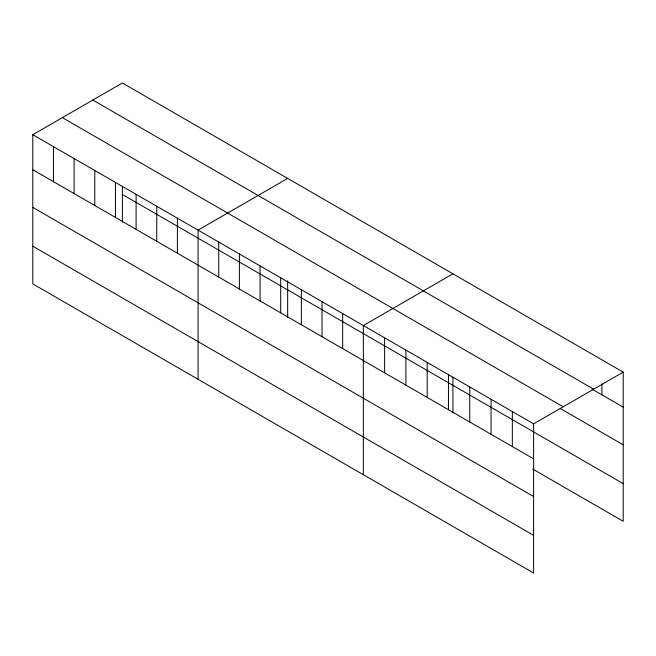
<?xml version="1.0" encoding="UTF-8"?>
<svg xmlns="http://www.w3.org/2000/svg" width="656" height="656" viewBox="0 0 656 656"><rect width="100%" height="100%" fill="white"/><g stroke="black" fill="none" stroke-linecap="round" stroke-linejoin="round"><path stroke-width="0.98" d="M32.8 134.701L533.615 423.85L533.615 573.016L32.8 283.876L32.8 134.701L122.385 82.984L623.2 372.124L623.2 521.299L532.738 469.073M287.656 178.399L198.071 230.125L198.071 379.291M452.919 273.814L363.342 325.54L363.342 474.706M533.615 423.85L623.2 372.124M92.824 100.048L593.639 389.197M592.163 389.229L623.2 407.146M62.361 117.637L563.176 406.777M560.232 408.458L623.2 444.817M122.385 194.479L623.2 483.628M32.8 169.724L533.615 458.864M32.8 207.394L533.615 496.535M32.8 246.205L533.615 535.345M601.913 383.85L601.913 394.855M512.336 411.558L512.336 446.58M491.049 399.274L491.049 434.288M469.762 386.983L469.762 422.005M452.919 377.151L452.919 413.075M448.474 374.691L448.474 409.713M427.195 362.407L427.195 397.421M405.908 350.115L405.908 385.138M384.621 337.824L384.621 372.846M342.678 313.609L342.678 348.631M322.022 301.686L322.022 336.7M301.366 289.755L301.366 324.777M287.656 280.711L287.656 317.66M280.702 277.832L280.702 312.846M260.047 265.901L260.047 300.924M239.391 253.979L239.391 288.993M218.727 242.048L218.727 277.07M177.407 218.194L177.407 253.216M156.751 206.263L156.751 241.285M136.095 194.34L136.095 229.362M122.385 186.312L122.385 222.236M115.431 182.409L115.431 217.431M94.776 170.486L94.776 205.508M74.12 158.555L74.12 193.577M53.456 146.632L53.456 181.646"/></g></svg>
